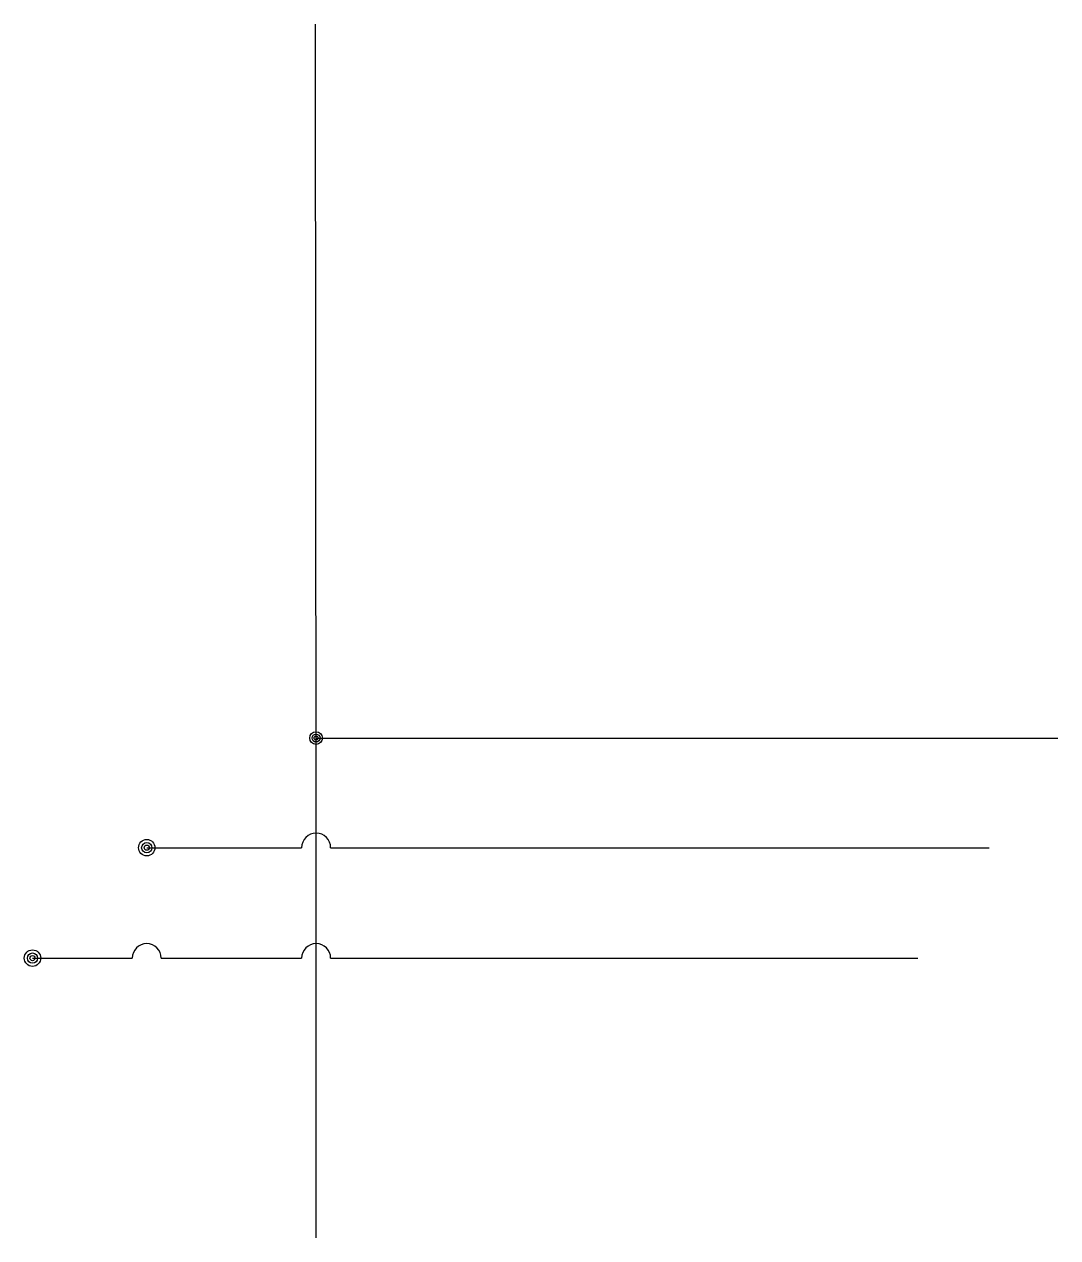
# Model space of a CAD drawing. Header units: millimetres. Extents: x 67033 to 212947, y 35102 to 335921.
# Drawn here: x 187214 to 188052, y 334937 to 335921 of the extents above.
import ezdxf

# ---------------------------------------------------------------- set-up
doc = ezdxf.new("R2010")
doc.units = ezdxf.units.MM
doc.layers.add('RED_2.5mm^2', color=1, linetype='Continuous')
doc.layers.add('SYMS', color=7, linetype='Continuous')

# ---------------------------------------------------------------- blocks, each defined once
blk = doc.blocks.new('WDDOT')
for radius in [0.72, 0.449, 0.223]:
    blk.add_circle((0, 0), radius)

msp = doc.modelspace()

# ---------------------------------------------------------------- linework, layer by layer
at = {"layer": 'RED_2.5mm^2', "color": 2}
for p, q in [((187450.55, 335281.5), (187450.11, 335920.9)), ((187450.51, 335342.07), (188052.17, 335342.07)), ((187450.55, 334936.82), (187450.55, 335290.83))]:
    msp.add_line(p, q, dxfattribs=at)
at = {"layer": 'RED_2.5mm^2', "color": 5}
for p, q in [((187313.14, 335253.15), (187438.78, 335253.15)), ((187462.32, 335253.15), (187996.61, 335253.15))]:
    msp.add_line(p, q, dxfattribs=at)
at = {"layer": 'RED_2.5mm^2'}
for p, q in [((187220.46, 335163.58), (187301.37, 335163.58)), ((187324.91, 335163.58), (187438.78, 335163.58)), ((187462.32, 335163.58), (187938.56, 335163.58))]:
    msp.add_line(p, q, dxfattribs=at)
at = {"layer": 'RED_2.5mm^2', "color": 5}
msp.add_arc((187450.55, 335253.15), 11.77, 0, 180, dxfattribs=at)
at = {"layer": 'RED_2.5mm^2'}
for centre in [(187313.14, 335163.58), (187450.55, 335163.58)]:
    msp.add_arc(centre, 11.77, 0, 180, dxfattribs=at)

# ---------------------------------------------------------------- block references
at = {"layer": 'SYMS'}
for p, xscale, yscale, zscale in [((187450.51, 335342.07), 7.146768610891257, 7.146768610891257, 7.146768610891257), ((187220.46, 335163.58), 9.267881985735341, 9.267881985735341, 9.267881985735341)]:
    msp.add_blockref('WDDOT', p, dxfattribs=dict(at, xscale=xscale, yscale=yscale, zscale=zscale))
at = {"layer": 'SYMS', "color": 5, "xscale": 9.267881985735341, "yscale": 9.267881985735341, "zscale": 9.267881985735341}
msp.add_blockref('WDDOT', (187313.14, 335253.15), dxfattribs=at)

doc.saveas('drawing.dxf')
